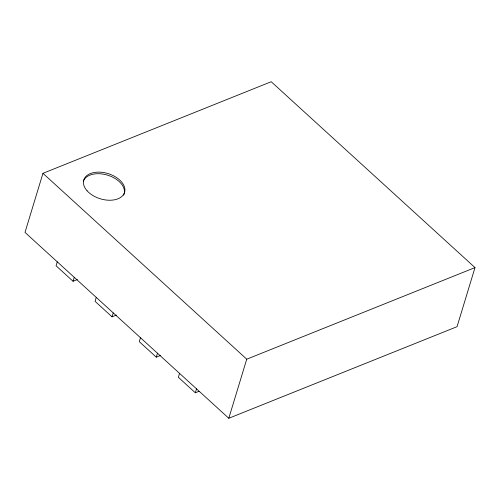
<?xml version="1.0" encoding="UTF-8"?>
<svg xmlns="http://www.w3.org/2000/svg" width="500" height="500" viewBox="0 0 500 500"><rect width="100%" height="100%" fill="white"/><g stroke="black" fill="none" stroke-linecap="round" stroke-linejoin="round"><path stroke-width="0.75" d="M42.95 173.325L25 232.406L228.794 418.275L457.05 326.675L475 267.594L271.206 81.725L42.95 173.325L246.744 359.188L475 267.594M57.269 261.837L56.069 265.775L73.05 281.262L77.381 279.525M73.05 281.262L74.25 277.325M96.256 297.4L95.062 301.337L112.044 316.825L116.375 315.087M112.044 316.825L113.244 312.887M140.481 337.731L139.288 341.669L156.269 357.156L160.594 355.419M156.269 357.156L157.463 353.219M179.544 373.356L178.344 377.294L195.325 392.781L198.938 391.337M195.325 392.781L196.525 388.844M228.794 418.275L246.744 359.188M83.269 181.625A21.325 13.188 16.9 0 1 108.488 175.45A21.325 13.188 16.9 0 1 123.612 195.188M87.088 190.794A21.325 13.188 16.9 0 0 122.931 195.387A21.325 13.188 16.9 0 0 102.487 172.381A21.325 13.188 16.9 0 0 87.088 190.794"/></g></svg>
